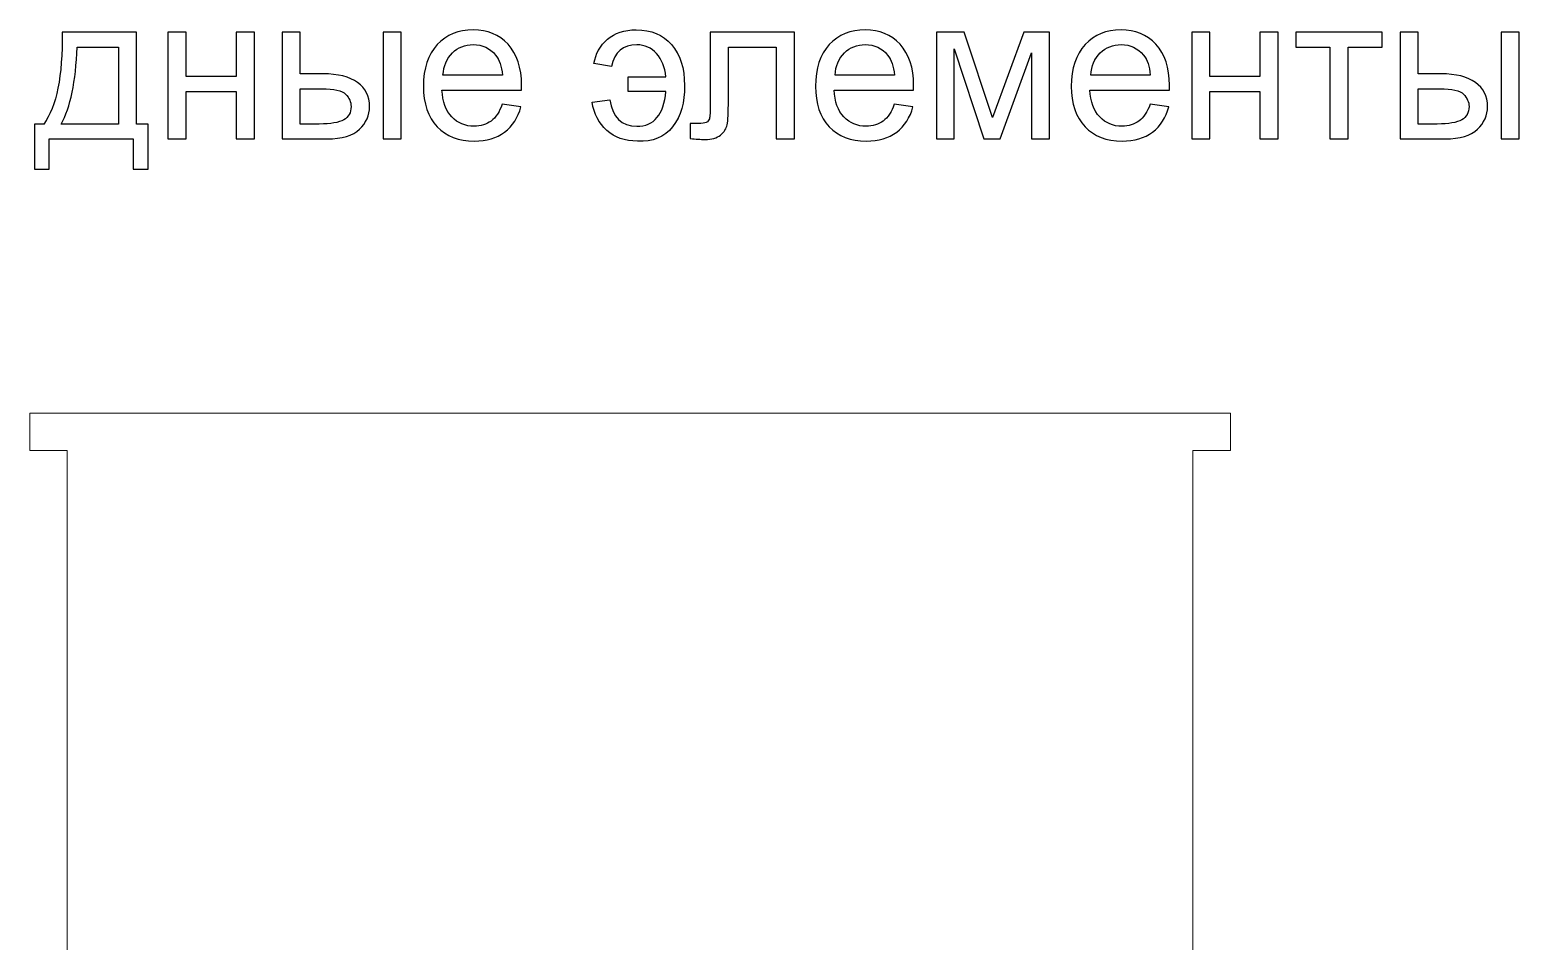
# Model space of a CAD drawing. Header units: millimetres. Extents: x -350 to 350, y -267 to 277.
# Drawn here: x 2.3 to 121.4, y 201.1 to 274 of the extents above; entities that cross this region are included whole.
import ezdxf

# ---------------------------------------------------------------- set-up
doc = ezdxf.new("R2010")
doc.units = ezdxf.units.MM
doc.header["$MEASUREMENT"] = 0
doc.layers.add('layer 1', color=7, linetype='Continuous')

msp = doc.modelspace()

# ---------------------------------------------------------------- linework, layer by layer
at = {"layer": 'layer 1', "color": 2}
for points, knots in [([(40.0659, 267.9969), (40.0659, 267.9969), (41.5626, 267.7995), (41.5626, 267.7995), (41.5626, 267.7995), (41.3296, 266.9306), (40.8937, 266.2535), (40.2578, 265.7738), (40.2578, 265.7738), (39.6218, 265.2941), (38.8105, 265.0529), (37.8209, 265.0529), (37.8209, 265.0529), (36.5764, 265.0529), (35.5896, 265.4366), (34.8605, 266.2042), (34.8605, 266.2042), (34.1313, 266.9689), (33.7667, 268.0462), (33.7667, 269.4305), (33.7667, 269.4305), (33.7667, 270.8614), (34.134, 271.9743), (34.8714, 272.7637), (34.8714, 272.7637), (35.6088, 273.5559), (36.5654, 273.9507), (37.7414, 273.9507), (37.7414, 273.9507), (38.879, 273.9507), (39.8082, 273.5642), (40.5292, 272.7884), (40.5292, 272.7884), (41.2501, 272.0127), (41.6119, 270.9217), (41.6119, 269.5155), (41.6119, 269.5155), (41.6119, 269.4305), (41.6092, 269.3017), (41.6037, 269.1317), (41.6037, 269.1317), (41.6037, 269.1317), (35.247, 269.1317), (35.247, 269.1317), (35.247, 269.1317), (35.3018, 268.197), (35.5649, 267.4788), (36.0419, 266.9827), (36.0419, 266.9827), (36.5161, 266.4865), (37.1109, 266.2371), (37.8209, 266.2371), (37.8209, 266.2371), (38.3499, 266.2371), (38.8022, 266.3769), (39.175, 266.6565), (39.175, 266.6565), (39.5506, 266.9361), (39.8466, 267.3829), (40.0659, 267.9969)], [0, 0, 0, 0, 0.0625, 0.0625, 0.0625, 0.0625, 0.125, 0.125, 0.125, 0.125, 0.1875, 0.1875, 0.1875, 0.1875, 0.25, 0.25, 0.25, 0.25, 0.3125, 0.3125, 0.3125, 0.3125, 0.375, 0.375, 0.375, 0.375, 0.4375, 0.4375, 0.4375, 0.4375, 0.5, 0.5, 0.5, 0.5, 0.5625, 0.5625, 0.5625, 0.5625, 0.625, 0.625, 0.625, 0.625, 0.6875, 0.6875, 0.6875, 0.6875, 0.75, 0.75, 0.75, 0.75, 0.8125, 0.8125, 0.8125, 0.8125, 0.875, 0.875, 0.875, 0.875, 1, 1, 1, 1]), ([(50.1478, 270.2008), (50.1478, 270.2008), (50.1478, 269.0166), (50.1478, 269.0166), (50.1478, 269.0166), (50.1478, 269.0166), (53.1576, 269.0166), (53.1576, 269.0166), (53.1576, 269.0166), (53.0672, 268.0901), (52.8287, 267.3966), (52.4394, 266.9333), (52.4394, 266.9333), (52.0529, 266.4701), (51.5129, 266.2371), (50.8249, 266.2371), (50.8249, 266.2371), (49.6051, 266.2371), (48.8869, 266.9443), (48.6676, 268.3587), (48.6676, 268.3587), (48.6676, 268.3587), (47.2532, 268.1613), (47.2532, 268.1613), (47.2532, 268.1613), (47.4039, 267.2294), (47.7932, 266.4783), (48.4209, 265.9081), (48.4209, 265.9081), (49.0486, 265.338), (49.871, 265.0529), (50.8852, 265.0529), (50.8852, 265.0529), (52.094, 264.9844), (53.0288, 265.3681), (53.6921, 266.2042), (53.6921, 266.2042), (54.3555, 267.0402), (54.6707, 268.1394), (54.6378, 269.5018), (54.6378, 269.5018), (54.6378, 270.8861), (54.2925, 271.9743), (53.6044, 272.7637), (53.6044, 272.7637), (52.9137, 273.5559), (51.9734, 273.9507), (50.7838, 273.9507), (50.7838, 273.9507), (49.8326, 273.9507), (49.0623, 273.6985), (48.4757, 273.1968), (48.4757, 273.1968), (47.8864, 272.6925), (47.53, 272.0456), (47.4012, 271.2534), (47.4012, 271.2534), (47.4012, 271.2534), (48.7992, 271.0231), (48.7992, 271.0231), (48.7992, 271.0231), (49.0349, 272.1744), (49.712, 272.75), (50.8304, 272.75), (50.8304, 272.75), (51.4718, 272.75), (51.9981, 272.5143), (52.4065, 272.0428), (52.4065, 272.0428), (52.8177, 271.5713), (53.0672, 270.9573), (53.1576, 270.2008), (53.1576, 270.2008), (53.1576, 270.2008), (50.1478, 270.2008), (50.1478, 270.2008)], [0, 0, 0, 0, 0.05, 0.05, 0.05, 0.05, 0.1, 0.1, 0.1, 0.1, 0.15, 0.15, 0.15, 0.15, 0.2, 0.2, 0.2, 0.2, 0.25, 0.25, 0.25, 0.25, 0.3, 0.3, 0.3, 0.3, 0.35, 0.35, 0.35, 0.35, 0.4, 0.4, 0.4, 0.4, 0.45, 0.45, 0.45, 0.45, 0.5, 0.5, 0.5, 0.5, 0.55, 0.55, 0.55, 0.55, 0.6, 0.6, 0.6, 0.6, 0.65, 0.65, 0.65, 0.65, 0.7, 0.7, 0.7, 0.7, 0.75, 0.75, 0.75, 0.75, 0.8, 0.8, 0.8, 0.8, 0.85, 0.85, 0.85, 0.85, 0.9, 0.9, 0.9, 0.9, 1, 1, 1, 1]), ([(71.411, 267.9969), (71.411, 267.9969), (72.9077, 267.7995), (72.9077, 267.7995), (72.9077, 267.7995), (72.6747, 266.9306), (72.2388, 266.2535), (71.6029, 265.7738), (71.6029, 265.7738), (70.9669, 265.2941), (70.1556, 265.0529), (69.166, 265.0529), (69.166, 265.0529), (67.9215, 265.0529), (66.9347, 265.4366), (66.2056, 266.2042), (66.2056, 266.2042), (65.4764, 266.9689), (65.1118, 268.0462), (65.1118, 269.4305), (65.1118, 269.4305), (65.1118, 270.8614), (65.4791, 271.9743), (66.2165, 272.7637), (66.2165, 272.7637), (66.9539, 273.5559), (67.9105, 273.9507), (69.0865, 273.9507), (69.0865, 273.9507), (70.2241, 273.9507), (71.1533, 273.5642), (71.8743, 272.7884), (71.8743, 272.7884), (72.5952, 272.0127), (72.957, 270.9217), (72.957, 269.5155), (72.957, 269.5155), (72.957, 269.4305), (72.9543, 269.3017), (72.9488, 269.1317), (72.9488, 269.1317), (72.9488, 269.1317), (66.5921, 269.1317), (66.5921, 269.1317), (66.5921, 269.1317), (66.6469, 268.197), (66.91, 267.4788), (67.387, 266.9827), (67.387, 266.9827), (67.8612, 266.4865), (68.456, 266.2371), (69.166, 266.2371), (69.166, 266.2371), (69.695, 266.2371), (70.1473, 266.3769), (70.5201, 266.6565), (70.5201, 266.6565), (70.8957, 266.9361), (71.1917, 267.3829), (71.411, 267.9969)], [0, 0, 0, 0, 0.0625, 0.0625, 0.0625, 0.0625, 0.125, 0.125, 0.125, 0.125, 0.1875, 0.1875, 0.1875, 0.1875, 0.25, 0.25, 0.25, 0.25, 0.3125, 0.3125, 0.3125, 0.3125, 0.375, 0.375, 0.375, 0.375, 0.4375, 0.4375, 0.4375, 0.4375, 0.5, 0.5, 0.5, 0.5, 0.5625, 0.5625, 0.5625, 0.5625, 0.625, 0.625, 0.625, 0.625, 0.6875, 0.6875, 0.6875, 0.6875, 0.75, 0.75, 0.75, 0.75, 0.8125, 0.8125, 0.8125, 0.8125, 0.875, 0.875, 0.875, 0.875, 1, 1, 1, 1]), ([(91.8654, 267.9969), (91.8654, 267.9969), (93.3621, 267.7995), (93.3621, 267.7995), (93.3621, 267.7995), (93.1291, 266.9306), (92.6932, 266.2535), (92.0573, 265.7738), (92.0573, 265.7738), (91.4213, 265.2941), (90.61, 265.0529), (89.6204, 265.0529), (89.6204, 265.0529), (88.3759, 265.0529), (87.3891, 265.4366), (86.66, 266.2042), (86.66, 266.2042), (85.9308, 266.9689), (85.5662, 268.0462), (85.5662, 269.4305), (85.5662, 269.4305), (85.5662, 270.8614), (85.9335, 271.9743), (86.6709, 272.7637), (86.6709, 272.7637), (87.4083, 273.5559), (88.3649, 273.9507), (89.5409, 273.9507), (89.5409, 273.9507), (90.6785, 273.9507), (91.6077, 273.5642), (92.3287, 272.7884), (92.3287, 272.7884), (93.0496, 272.0127), (93.4114, 270.9217), (93.4114, 269.5155), (93.4114, 269.5155), (93.4114, 269.4305), (93.4087, 269.3017), (93.4032, 269.1317), (93.4032, 269.1317), (93.4032, 269.1317), (87.0465, 269.1317), (87.0465, 269.1317), (87.0465, 269.1317), (87.1013, 268.197), (87.3644, 267.4788), (87.8414, 266.9827), (87.8414, 266.9827), (88.3156, 266.4865), (88.9104, 266.2371), (89.6204, 266.2371), (89.6204, 266.2371), (90.1494, 266.2371), (90.6017, 266.3769), (90.9745, 266.6565), (90.9745, 266.6565), (91.3501, 266.9361), (91.6461, 267.3829), (91.8654, 267.9969)], [0, 0, 0, 0, 0.0625, 0.0625, 0.0625, 0.0625, 0.125, 0.125, 0.125, 0.125, 0.1875, 0.1875, 0.1875, 0.1875, 0.25, 0.25, 0.25, 0.25, 0.3125, 0.3125, 0.3125, 0.3125, 0.375, 0.375, 0.375, 0.375, 0.4375, 0.4375, 0.4375, 0.4375, 0.5, 0.5, 0.5, 0.5, 0.5625, 0.5625, 0.5625, 0.5625, 0.625, 0.625, 0.625, 0.625, 0.6875, 0.6875, 0.6875, 0.6875, 0.75, 0.75, 0.75, 0.75, 0.8125, 0.8125, 0.8125, 0.8125, 0.875, 0.875, 0.875, 0.875, 1, 1, 1, 1]), ([(4.8777, 273.7697), (4.8777, 273.7697), (10.8315, 273.7697), (10.8315, 273.7697), (10.8315, 273.7697), (10.8315, 273.7697), (10.8315, 266.418), (10.8315, 266.418), (10.8315, 266.418), (10.8315, 266.418), (11.7525, 266.418), (11.7525, 266.418), (11.7525, 266.418), (11.7525, 266.418), (11.7525, 262.8161), (11.7525, 262.8161), (11.7525, 262.8161), (11.7525, 262.8161), (10.5684, 262.8161), (10.5684, 262.8161), (10.5684, 262.8161), (10.5684, 262.8161), (10.5684, 265.2338), (10.5684, 265.2338), (10.5684, 265.2338), (10.5684, 265.2338), (3.8416, 265.2338), (3.8416, 265.2338), (3.8416, 265.2338), (3.8416, 265.2338), (3.8416, 262.8161), (3.8416, 262.8161), (3.8416, 262.8161), (3.8416, 262.8161), (2.6574, 262.8161), (2.6574, 262.8161), (2.6574, 262.8161), (2.6574, 262.8161), (2.6574, 266.418), (2.6574, 266.418), (2.6574, 266.418), (2.6574, 266.418), (3.414, 266.418), (3.414, 266.418), (3.414, 266.418), (4.4337, 267.8023), (4.9216, 270.2528), (4.8777, 273.7697)], [0, 0, 0, 0, 0.07692308, 0.07692308, 0.07692308, 0.07692308, 0.15384615, 0.15384615, 0.15384615, 0.15384615, 0.23076923, 0.23076923, 0.23076923, 0.23076923, 0.30769231, 0.30769231, 0.30769231, 0.30769231, 0.38461538, 0.38461538, 0.38461538, 0.38461538, 0.46153846, 0.46153846, 0.46153846, 0.46153846, 0.53846154, 0.53846154, 0.53846154, 0.53846154, 0.61538462, 0.61538462, 0.61538462, 0.61538462, 0.69230769, 0.69230769, 0.69230769, 0.69230769, 0.76923077, 0.76923077, 0.76923077, 0.76923077, 0.84615385, 0.84615385, 0.84615385, 0.84615385, 1, 1, 1, 1]), ([(13.3397, 273.7697), (13.3397, 273.7697), (14.787, 273.7697), (14.787, 273.7697), (14.787, 273.7697), (14.787, 273.7697), (14.787, 270.2172), (14.787, 270.2172), (14.787, 270.2172), (14.787, 270.2172), (18.8001, 270.2172), (18.8001, 270.2172), (18.8001, 270.2172), (18.8001, 270.2172), (18.8001, 273.7697), (18.8001, 273.7697), (18.8001, 273.7697), (18.8001, 273.7697), (20.2474, 273.7697), (20.2474, 273.7697), (20.2474, 273.7697), (20.2474, 273.7697), (20.2474, 265.2338), (20.2474, 265.2338), (20.2474, 265.2338), (20.2474, 265.2338), (18.8001, 265.2338), (18.8001, 265.2338), (18.8001, 265.2338), (18.8001, 265.2338), (18.8001, 269.0166), (18.8001, 269.0166), (18.8001, 269.0166), (18.8001, 269.0166), (14.787, 269.0166), (14.787, 269.0166), (14.787, 269.0166), (14.787, 269.0166), (14.787, 265.2338), (14.787, 265.2338), (14.787, 265.2338), (14.787, 265.2338), (13.3397, 265.2338), (13.3397, 265.2338), (13.3397, 265.2338), (13.3397, 265.2338), (13.3397, 273.7697), (13.3397, 273.7697)], [0, 0, 0, 0, 0.07692308, 0.07692308, 0.07692308, 0.07692308, 0.15384615, 0.15384615, 0.15384615, 0.15384615, 0.23076923, 0.23076923, 0.23076923, 0.23076923, 0.30769231, 0.30769231, 0.30769231, 0.30769231, 0.38461538, 0.38461538, 0.38461538, 0.38461538, 0.46153846, 0.46153846, 0.46153846, 0.46153846, 0.53846154, 0.53846154, 0.53846154, 0.53846154, 0.61538462, 0.61538462, 0.61538462, 0.61538462, 0.69230769, 0.69230769, 0.69230769, 0.69230769, 0.76923077, 0.76923077, 0.76923077, 0.76923077, 0.84615385, 0.84615385, 0.84615385, 0.84615385, 1, 1, 1, 1]), ([(22.4704, 273.7697), (22.4704, 273.7697), (23.9178, 273.7697), (23.9178, 273.7697), (23.9178, 273.7697), (23.9178, 273.7697), (23.9178, 270.431), (23.9178, 270.431), (23.9178, 270.431), (23.9178, 270.431), (25.7434, 270.431), (25.7434, 270.431), (25.7434, 270.431), (26.9358, 270.431), (27.8513, 270.2008), (28.4955, 269.7375), (28.4955, 269.7375), (29.1397, 269.2743), (29.4604, 268.6356), (29.4604, 267.8214), (29.4604, 267.8214), (29.4604, 267.1087), (29.1917, 266.5002), (28.6545, 265.9931), (28.6545, 265.9931), (28.1172, 265.486), (27.2592, 265.2338), (26.0778, 265.2338), (26.0778, 265.2338), (26.0778, 265.2338), (22.4704, 265.2338), (22.4704, 265.2338), (22.4704, 265.2338), (22.4704, 265.2338), (22.4704, 273.7697), (22.4704, 273.7697)], [0, 0, 0, 0, 0.1, 0.1, 0.1, 0.1, 0.2, 0.2, 0.2, 0.2, 0.3, 0.3, 0.3, 0.3, 0.4, 0.4, 0.4, 0.4, 0.5, 0.5, 0.5, 0.5, 0.6, 0.6, 0.6, 0.6, 0.7, 0.7, 0.7, 0.7, 0.8, 0.8, 0.8, 0.8, 1, 1, 1, 1]), ([(30.5459, 273.7697), (30.5459, 273.7697), (31.9932, 273.7697), (31.9932, 273.7697), (31.9932, 273.7697), (31.9932, 273.7697), (31.9932, 265.2338), (31.9932, 265.2338), (31.9932, 265.2338), (31.9932, 265.2338), (30.5459, 265.2338), (30.5459, 265.2338), (30.5459, 265.2338), (30.5459, 265.2338), (30.5459, 273.7697), (30.5459, 273.7697)], [0, 0, 0, 0, 0.2, 0.2, 0.2, 0.2, 0.4, 0.4, 0.4, 0.4, 0.6, 0.6, 0.6, 0.6, 1, 1, 1, 1]), ([(35.3292, 270.3159), (35.3292, 270.3159), (40.0823, 270.3159), (40.0823, 270.3159), (40.0823, 270.3159), (40.0193, 271.0341), (39.8356, 271.5713), (39.5369, 271.9304), (39.5369, 271.9304), (39.0791, 272.4869), (38.4815, 272.7665), (37.7496, 272.7665), (37.7496, 272.7665), (37.0863, 272.7665), (36.5298, 272.5444), (36.0775, 272.1004), (36.0775, 272.1004), (35.628, 271.6563), (35.3785, 271.0615), (35.3292, 270.3159)], [0, 0, 0, 0, 0.16666667, 0.16666667, 0.16666667, 0.16666667, 0.33333333, 0.33333333, 0.33333333, 0.33333333, 0.5, 0.5, 0.5, 0.5, 0.66666667, 0.66666667, 0.66666667, 0.66666667, 1, 1, 1, 1]), ([(56.6992, 273.7697), (56.6992, 273.7697), (63.426, 273.7697), (63.426, 273.7697), (63.426, 273.7697), (63.426, 273.7697), (63.426, 265.242), (63.426, 265.242), (63.426, 265.242), (63.426, 265.242), (61.9787, 265.242), (61.9787, 265.242), (61.9787, 265.242), (61.9787, 265.242), (61.9787, 272.5691), (61.9787, 272.5691), (61.9787, 272.5691), (61.9787, 272.5691), (58.1465, 272.5691), (58.1465, 272.5691), (58.1465, 272.5691), (58.1465, 272.5691), (58.1465, 268.3231), (58.1465, 268.3231), (58.1465, 268.3231), (58.1465, 267.3335), (58.1136, 266.6811), (58.0506, 266.3632), (58.0506, 266.3632), (57.9848, 266.0479), (57.8094, 265.7738), (57.5216, 265.5381), (57.5216, 265.5381), (57.231, 265.3023), (56.8143, 265.1845), (56.2689, 265.1845), (56.2689, 265.1845), (55.9317, 265.1845), (55.5424, 265.2064), (55.1039, 265.2475), (55.1039, 265.2475), (55.1039, 265.2475), (55.1039, 266.4509), (55.1039, 266.4509), (55.1039, 266.4509), (55.1039, 266.4509), (55.7371, 266.4509), (55.7371, 266.4509), (55.7371, 266.4509), (56.0359, 266.4509), (56.2497, 266.481), (56.3785, 266.5441), (56.3785, 266.5441), (56.5073, 266.6044), (56.5923, 266.7031), (56.6362, 266.8374), (56.6362, 266.8374), (56.6773, 266.9717), (56.6992, 267.4075), (56.6992, 268.1449), (56.6992, 268.1449), (56.6992, 268.1449), (56.6992, 273.7697), (56.6992, 273.7697)], [0, 0, 0, 0, 0.05882353, 0.05882353, 0.05882353, 0.05882353, 0.11764706, 0.11764706, 0.11764706, 0.11764706, 0.17647059, 0.17647059, 0.17647059, 0.17647059, 0.23529412, 0.23529412, 0.23529412, 0.23529412, 0.29411765, 0.29411765, 0.29411765, 0.29411765, 0.35294118, 0.35294118, 0.35294118, 0.35294118, 0.41176471, 0.41176471, 0.41176471, 0.41176471, 0.47058824, 0.47058824, 0.47058824, 0.47058824, 0.52941176, 0.52941176, 0.52941176, 0.52941176, 0.58823529, 0.58823529, 0.58823529, 0.58823529, 0.64705882, 0.64705882, 0.64705882, 0.64705882, 0.70588235, 0.70588235, 0.70588235, 0.70588235, 0.76470588, 0.76470588, 0.76470588, 0.76470588, 0.82352941, 0.82352941, 0.82352941, 0.82352941, 0.88235294, 0.88235294, 0.88235294, 0.88235294, 1, 1, 1, 1]), ([(66.6743, 270.3159), (66.6743, 270.3159), (71.4274, 270.3159), (71.4274, 270.3159), (71.4274, 270.3159), (71.3644, 271.0341), (71.1807, 271.5713), (70.882, 271.9304), (70.882, 271.9304), (70.4242, 272.4869), (69.8266, 272.7665), (69.0947, 272.7665), (69.0947, 272.7665), (68.4314, 272.7665), (67.8749, 272.5444), (67.4226, 272.1004), (67.4226, 272.1004), (66.9731, 271.6563), (66.7236, 271.0615), (66.6743, 270.3159)], [0, 0, 0, 0, 0.16666667, 0.16666667, 0.16666667, 0.16666667, 0.33333333, 0.33333333, 0.33333333, 0.33333333, 0.5, 0.5, 0.5, 0.5, 0.66666667, 0.66666667, 0.66666667, 0.66666667, 1, 1, 1, 1]), ([(74.7853, 273.7697), (74.7853, 273.7697), (77.0112, 273.7697), (77.0112, 273.7697), (77.0112, 273.7697), (77.0112, 273.7697), (79.2671, 266.9388), (79.2671, 266.9388), (79.2671, 266.9388), (79.2671, 266.9388), (81.7643, 273.7697), (81.7643, 273.7697), (81.7643, 273.7697), (81.7643, 273.7697), (83.8311, 273.7697), (83.8311, 273.7697), (83.8311, 273.7697), (83.8311, 273.7697), (83.8311, 265.2338), (83.8311, 265.2338), (83.8311, 265.2338), (83.8311, 265.2338), (82.3838, 265.2338), (82.3838, 265.2338), (82.3838, 265.2338), (82.3838, 265.2338), (82.3838, 272.1059), (82.3838, 272.1059), (82.3838, 272.1059), (82.3838, 272.1059), (79.8702, 265.2338), (79.8702, 265.2338), (79.8702, 265.2338), (79.8702, 265.2338), (78.5763, 265.2338), (78.5763, 265.2338), (78.5763, 265.2338), (78.5763, 265.2338), (76.1998, 272.4348), (76.1998, 272.4348), (76.1998, 272.4348), (76.1998, 272.4348), (76.1998, 265.2338), (76.1998, 265.2338), (76.1998, 265.2338), (76.1998, 265.2338), (74.7853, 265.2338), (74.7853, 265.2338), (74.7853, 265.2338), (74.7853, 265.2338), (74.7853, 273.7697), (74.7853, 273.7697)], [0, 0, 0, 0, 0.07142857, 0.07142857, 0.07142857, 0.07142857, 0.14285714, 0.14285714, 0.14285714, 0.14285714, 0.21428571, 0.21428571, 0.21428571, 0.21428571, 0.28571429, 0.28571429, 0.28571429, 0.28571429, 0.35714286, 0.35714286, 0.35714286, 0.35714286, 0.42857143, 0.42857143, 0.42857143, 0.42857143, 0.5, 0.5, 0.5, 0.5, 0.57142857, 0.57142857, 0.57142857, 0.57142857, 0.64285714, 0.64285714, 0.64285714, 0.64285714, 0.71428571, 0.71428571, 0.71428571, 0.71428571, 0.78571429, 0.78571429, 0.78571429, 0.78571429, 0.85714286, 0.85714286, 0.85714286, 0.85714286, 1, 1, 1, 1]), ([(87.1287, 270.3159), (87.1287, 270.3159), (91.8818, 270.3159), (91.8818, 270.3159), (91.8818, 270.3159), (91.8188, 271.0341), (91.6351, 271.5713), (91.3364, 271.9304), (91.3364, 271.9304), (90.8786, 272.4869), (90.281, 272.7665), (89.5491, 272.7665), (89.5491, 272.7665), (88.8858, 272.7665), (88.3293, 272.5444), (87.877, 272.1004), (87.877, 272.1004), (87.4275, 271.6563), (87.178, 271.0615), (87.1287, 270.3159)], [0, 0, 0, 0, 0.16666667, 0.16666667, 0.16666667, 0.16666667, 0.33333333, 0.33333333, 0.33333333, 0.33333333, 0.5, 0.5, 0.5, 0.5, 0.66666667, 0.66666667, 0.66666667, 0.66666667, 1, 1, 1, 1]), ([(95.1904, 273.7697), (95.1904, 273.7697), (96.6377, 273.7697), (96.6377, 273.7697), (96.6377, 273.7697), (96.6377, 273.7697), (96.6377, 270.2172), (96.6377, 270.2172), (96.6377, 270.2172), (96.6377, 270.2172), (100.6508, 270.2172), (100.6508, 270.2172), (100.6508, 270.2172), (100.6508, 270.2172), (100.6508, 273.7697), (100.6508, 273.7697), (100.6508, 273.7697), (100.6508, 273.7697), (102.0981, 273.7697), (102.0981, 273.7697), (102.0981, 273.7697), (102.0981, 273.7697), (102.0981, 265.2338), (102.0981, 265.2338), (102.0981, 265.2338), (102.0981, 265.2338), (100.6508, 265.2338), (100.6508, 265.2338), (100.6508, 265.2338), (100.6508, 265.2338), (100.6508, 269.0166), (100.6508, 269.0166), (100.6508, 269.0166), (100.6508, 269.0166), (96.6377, 269.0166), (96.6377, 269.0166), (96.6377, 269.0166), (96.6377, 269.0166), (96.6377, 265.2338), (96.6377, 265.2338), (96.6377, 265.2338), (96.6377, 265.2338), (95.1904, 265.2338), (95.1904, 265.2338), (95.1904, 265.2338), (95.1904, 265.2338), (95.1904, 273.7697), (95.1904, 273.7697)], [0, 0, 0, 0, 0.07692308, 0.07692308, 0.07692308, 0.07692308, 0.15384615, 0.15384615, 0.15384615, 0.15384615, 0.23076923, 0.23076923, 0.23076923, 0.23076923, 0.30769231, 0.30769231, 0.30769231, 0.30769231, 0.38461538, 0.38461538, 0.38461538, 0.38461538, 0.46153846, 0.46153846, 0.46153846, 0.46153846, 0.53846154, 0.53846154, 0.53846154, 0.53846154, 0.61538462, 0.61538462, 0.61538462, 0.61538462, 0.69230769, 0.69230769, 0.69230769, 0.69230769, 0.76923077, 0.76923077, 0.76923077, 0.76923077, 0.84615385, 0.84615385, 0.84615385, 0.84615385, 1, 1, 1, 1]), ([(103.5152, 273.7697), (103.5152, 273.7697), (110.4229, 273.7697), (110.4229, 273.7697), (110.4229, 273.7697), (110.4229, 273.7697), (110.4229, 272.5691), (110.4229, 272.5691), (110.4229, 272.5691), (110.4229, 272.5691), (107.6928, 272.5691), (107.6928, 272.5691), (107.6928, 272.5691), (107.6928, 272.5691), (107.6928, 265.2338), (107.6928, 265.2338), (107.6928, 265.2338), (107.6928, 265.2338), (106.2454, 265.2338), (106.2454, 265.2338), (106.2454, 265.2338), (106.2454, 265.2338), (106.2454, 272.5691), (106.2454, 272.5691), (106.2454, 272.5691), (106.2454, 272.5691), (103.5152, 272.5691), (103.5152, 272.5691), (103.5152, 272.5691), (103.5152, 272.5691), (103.5152, 273.7697), (103.5152, 273.7697)], [0, 0, 0, 0, 0.11111111, 0.11111111, 0.11111111, 0.11111111, 0.22222222, 0.22222222, 0.22222222, 0.22222222, 0.33333333, 0.33333333, 0.33333333, 0.33333333, 0.44444444, 0.44444444, 0.44444444, 0.44444444, 0.55555556, 0.55555556, 0.55555556, 0.55555556, 0.66666667, 0.66666667, 0.66666667, 0.66666667, 0.77777778, 0.77777778, 0.77777778, 0.77777778, 1, 1, 1, 1]), ([(111.8538, 273.7697), (111.8538, 273.7697), (113.3012, 273.7697), (113.3012, 273.7697), (113.3012, 273.7697), (113.3012, 273.7697), (113.3012, 270.431), (113.3012, 270.431), (113.3012, 270.431), (113.3012, 270.431), (115.1268, 270.431), (115.1268, 270.431), (115.1268, 270.431), (116.3192, 270.431), (117.2347, 270.2008), (117.8789, 269.7375), (117.8789, 269.7375), (118.5231, 269.2743), (118.8438, 268.6356), (118.8438, 267.8214), (118.8438, 267.8214), (118.8438, 267.1087), (118.5751, 266.5002), (118.0379, 265.9931), (118.0379, 265.9931), (117.5006, 265.486), (116.6426, 265.2338), (115.4612, 265.2338), (115.4612, 265.2338), (115.4612, 265.2338), (111.8538, 265.2338), (111.8538, 265.2338), (111.8538, 265.2338), (111.8538, 265.2338), (111.8538, 273.7697), (111.8538, 273.7697)], [0, 0, 0, 0, 0.1, 0.1, 0.1, 0.1, 0.2, 0.2, 0.2, 0.2, 0.3, 0.3, 0.3, 0.3, 0.4, 0.4, 0.4, 0.4, 0.5, 0.5, 0.5, 0.5, 0.6, 0.6, 0.6, 0.6, 0.7, 0.7, 0.7, 0.7, 0.8, 0.8, 0.8, 0.8, 1, 1, 1, 1]), ([(119.9293, 273.7697), (119.9293, 273.7697), (121.3766, 273.7697), (121.3766, 273.7697), (121.3766, 273.7697), (121.3766, 273.7697), (121.3766, 265.2338), (121.3766, 265.2338), (121.3766, 265.2338), (121.3766, 265.2338), (119.9293, 265.2338), (119.9293, 265.2338), (119.9293, 265.2338), (119.9293, 265.2338), (119.9293, 273.7697), (119.9293, 273.7697)], [0, 0, 0, 0, 0.2, 0.2, 0.2, 0.2, 0.4, 0.4, 0.4, 0.4, 0.6, 0.6, 0.6, 0.6, 1, 1, 1, 1]), ([(6.0784, 272.5691), (5.9715, 269.7978), (5.5438, 267.7474), (4.7955, 266.418), (4.7955, 266.418), (4.7955, 266.418), (9.3842, 266.418), (9.3842, 266.418), (9.3842, 266.418), (9.3842, 266.418), (9.3842, 272.5691), (9.3842, 272.5691), (9.3842, 272.5691), (9.3842, 272.5691), (6.0784, 272.5691), (6.0784, 272.5691)], [0, 0, 0, 0, 0.2, 0.2, 0.2, 0.2, 0.4, 0.4, 0.4, 0.4, 0.6, 0.6, 0.6, 0.6, 1, 1, 1, 1]), ([(23.9178, 266.418), (23.9178, 266.418), (25.4364, 266.418), (25.4364, 266.418), (25.4364, 266.418), (26.3492, 266.418), (27.0043, 266.5304), (27.3935, 266.7551), (27.3935, 266.7551), (27.7855, 266.9799), (27.9801, 267.3308), (27.9801, 267.8077), (27.9801, 267.8077), (27.9801, 268.1778), (27.8349, 268.5067), (27.547, 268.7973), (27.547, 268.7973), (27.2565, 269.0851), (26.6178, 269.2304), (25.6282, 269.2304), (25.6282, 269.2304), (25.6282, 269.2304), (23.9178, 269.2304), (23.9178, 269.2304), (23.9178, 269.2304), (23.9178, 269.2304), (23.9178, 266.418), (23.9178, 266.418)], [0, 0, 0, 0, 0.125, 0.125, 0.125, 0.125, 0.25, 0.25, 0.25, 0.25, 0.375, 0.375, 0.375, 0.375, 0.5, 0.5, 0.5, 0.5, 0.625, 0.625, 0.625, 0.625, 0.75, 0.75, 0.75, 0.75, 1, 1, 1, 1]), ([(113.3012, 266.418), (113.3012, 266.418), (114.8198, 266.418), (114.8198, 266.418), (114.8198, 266.418), (115.7326, 266.418), (116.3877, 266.5304), (116.7769, 266.7551), (116.7769, 266.7551), (117.1689, 266.9799), (117.3635, 267.3308), (117.3635, 267.8077), (117.3635, 267.8077), (117.3635, 268.1778), (117.2183, 268.5067), (116.9304, 268.7973), (116.9304, 268.7973), (116.6399, 269.0851), (116.0012, 269.2304), (115.0116, 269.2304), (115.0116, 269.2304), (115.0116, 269.2304), (113.3012, 269.2304), (113.3012, 269.2304), (113.3012, 269.2304), (113.3012, 269.2304), (113.3012, 266.418), (113.3012, 266.418)], [0, 0, 0, 0, 0.125, 0.125, 0.125, 0.125, 0.25, 0.25, 0.25, 0.25, 0.375, 0.375, 0.375, 0.375, 0.5, 0.5, 0.5, 0.5, 0.625, 0.625, 0.625, 0.625, 0.75, 0.75, 0.75, 0.75, 1, 1, 1, 1])]:
    msp.add_open_spline(points, degree=3, knots=knots, dxfattribs=at)
at = {"layer": 'layer 1', "color": 250, "lineweight": 9}
for points, knots in [([(40.0659, 267.9969), (40.0659, 267.9969), (41.5626, 267.7995), (41.5626, 267.7995), (41.5626, 267.7995), (41.3296, 266.9306), (40.8937, 266.2535), (40.2578, 265.7738), (40.2578, 265.7738), (39.6218, 265.2941), (38.8105, 265.0529), (37.8209, 265.0529), (37.8209, 265.0529), (36.5764, 265.0529), (35.5896, 265.4366), (34.8605, 266.2042), (34.8605, 266.2042), (34.1313, 266.9689), (33.7667, 268.0462), (33.7667, 269.4305), (33.7667, 269.4305), (33.7667, 270.8614), (34.134, 271.9743), (34.8714, 272.7637), (34.8714, 272.7637), (35.6088, 273.5559), (36.5654, 273.9507), (37.7414, 273.9507), (37.7414, 273.9507), (38.879, 273.9507), (39.8082, 273.5642), (40.5292, 272.7884), (40.5292, 272.7884), (41.2501, 272.0127), (41.6119, 270.9217), (41.6119, 269.5155), (41.6119, 269.5155), (41.6119, 269.4305), (41.6092, 269.3017), (41.6037, 269.1317), (41.6037, 269.1317), (41.6037, 269.1317), (35.247, 269.1317), (35.247, 269.1317), (35.247, 269.1317), (35.3018, 268.197), (35.5649, 267.4788), (36.0419, 266.9827), (36.0419, 266.9827), (36.5161, 266.4865), (37.1109, 266.2371), (37.8209, 266.2371), (37.8209, 266.2371), (38.3499, 266.2371), (38.8022, 266.3769), (39.175, 266.6565), (39.175, 266.6565), (39.5506, 266.9361), (39.8466, 267.3829), (40.0659, 267.9969)], [0, 0, 0, 0, 0.0625, 0.0625, 0.0625, 0.0625, 0.125, 0.125, 0.125, 0.125, 0.1875, 0.1875, 0.1875, 0.1875, 0.25, 0.25, 0.25, 0.25, 0.3125, 0.3125, 0.3125, 0.3125, 0.375, 0.375, 0.375, 0.375, 0.4375, 0.4375, 0.4375, 0.4375, 0.5, 0.5, 0.5, 0.5, 0.5625, 0.5625, 0.5625, 0.5625, 0.625, 0.625, 0.625, 0.625, 0.6875, 0.6875, 0.6875, 0.6875, 0.75, 0.75, 0.75, 0.75, 0.8125, 0.8125, 0.8125, 0.8125, 0.875, 0.875, 0.875, 0.875, 1, 1, 1, 1]), ([(50.1478, 270.2008), (50.1478, 270.2008), (50.1478, 269.0166), (50.1478, 269.0166), (50.1478, 269.0166), (50.1478, 269.0166), (53.1576, 269.0166), (53.1576, 269.0166), (53.1576, 269.0166), (53.0672, 268.0901), (52.8287, 267.3966), (52.4394, 266.9333), (52.4394, 266.9333), (52.0529, 266.4701), (51.5129, 266.2371), (50.8249, 266.2371), (50.8249, 266.2371), (49.6051, 266.2371), (48.8869, 266.9443), (48.6676, 268.3587), (48.6676, 268.3587), (48.6676, 268.3587), (47.2532, 268.1613), (47.2532, 268.1613), (47.2532, 268.1613), (47.4039, 267.2294), (47.7932, 266.4783), (48.4209, 265.9081), (48.4209, 265.9081), (49.0486, 265.338), (49.871, 265.0529), (50.8852, 265.0529), (50.8852, 265.0529), (52.094, 264.9844), (53.0288, 265.3681), (53.6921, 266.2042), (53.6921, 266.2042), (54.3555, 267.0402), (54.6707, 268.1394), (54.6378, 269.5018), (54.6378, 269.5018), (54.6378, 270.8861), (54.2925, 271.9743), (53.6044, 272.7637), (53.6044, 272.7637), (52.9137, 273.5559), (51.9734, 273.9507), (50.7838, 273.9507), (50.7838, 273.9507), (49.8326, 273.9507), (49.0623, 273.6985), (48.4757, 273.1968), (48.4757, 273.1968), (47.8864, 272.6925), (47.53, 272.0456), (47.4012, 271.2534), (47.4012, 271.2534), (47.4012, 271.2534), (48.7992, 271.0231), (48.7992, 271.0231), (48.7992, 271.0231), (49.0349, 272.1744), (49.712, 272.75), (50.8304, 272.75), (50.8304, 272.75), (51.4718, 272.75), (51.9981, 272.5143), (52.4065, 272.0428), (52.4065, 272.0428), (52.8177, 271.5713), (53.0672, 270.9573), (53.1576, 270.2008), (53.1576, 270.2008), (53.1576, 270.2008), (50.1478, 270.2008), (50.1478, 270.2008)], [0, 0, 0, 0, 0.05, 0.05, 0.05, 0.05, 0.1, 0.1, 0.1, 0.1, 0.15, 0.15, 0.15, 0.15, 0.2, 0.2, 0.2, 0.2, 0.25, 0.25, 0.25, 0.25, 0.3, 0.3, 0.3, 0.3, 0.35, 0.35, 0.35, 0.35, 0.4, 0.4, 0.4, 0.4, 0.45, 0.45, 0.45, 0.45, 0.5, 0.5, 0.5, 0.5, 0.55, 0.55, 0.55, 0.55, 0.6, 0.6, 0.6, 0.6, 0.65, 0.65, 0.65, 0.65, 0.7, 0.7, 0.7, 0.7, 0.75, 0.75, 0.75, 0.75, 0.8, 0.8, 0.8, 0.8, 0.85, 0.85, 0.85, 0.85, 0.9, 0.9, 0.9, 0.9, 1, 1, 1, 1]), ([(71.411, 267.9969), (71.411, 267.9969), (72.9077, 267.7995), (72.9077, 267.7995), (72.9077, 267.7995), (72.6747, 266.9306), (72.2388, 266.2535), (71.6029, 265.7738), (71.6029, 265.7738), (70.9669, 265.2941), (70.1556, 265.0529), (69.166, 265.0529), (69.166, 265.0529), (67.9215, 265.0529), (66.9347, 265.4366), (66.2056, 266.2042), (66.2056, 266.2042), (65.4764, 266.9689), (65.1118, 268.0462), (65.1118, 269.4305), (65.1118, 269.4305), (65.1118, 270.8614), (65.4791, 271.9743), (66.2165, 272.7637), (66.2165, 272.7637), (66.9539, 273.5559), (67.9105, 273.9507), (69.0865, 273.9507), (69.0865, 273.9507), (70.2241, 273.9507), (71.1533, 273.5642), (71.8743, 272.7884), (71.8743, 272.7884), (72.5952, 272.0127), (72.957, 270.9217), (72.957, 269.5155), (72.957, 269.5155), (72.957, 269.4305), (72.9543, 269.3017), (72.9488, 269.1317), (72.9488, 269.1317), (72.9488, 269.1317), (66.5921, 269.1317), (66.5921, 269.1317), (66.5921, 269.1317), (66.6469, 268.197), (66.91, 267.4788), (67.387, 266.9827), (67.387, 266.9827), (67.8612, 266.4865), (68.456, 266.2371), (69.166, 266.2371), (69.166, 266.2371), (69.695, 266.2371), (70.1473, 266.3769), (70.5201, 266.6565), (70.5201, 266.6565), (70.8957, 266.9361), (71.1917, 267.3829), (71.411, 267.9969)], [0, 0, 0, 0, 0.0625, 0.0625, 0.0625, 0.0625, 0.125, 0.125, 0.125, 0.125, 0.1875, 0.1875, 0.1875, 0.1875, 0.25, 0.25, 0.25, 0.25, 0.3125, 0.3125, 0.3125, 0.3125, 0.375, 0.375, 0.375, 0.375, 0.4375, 0.4375, 0.4375, 0.4375, 0.5, 0.5, 0.5, 0.5, 0.5625, 0.5625, 0.5625, 0.5625, 0.625, 0.625, 0.625, 0.625, 0.6875, 0.6875, 0.6875, 0.6875, 0.75, 0.75, 0.75, 0.75, 0.8125, 0.8125, 0.8125, 0.8125, 0.875, 0.875, 0.875, 0.875, 1, 1, 1, 1]), ([(91.8654, 267.9969), (91.8654, 267.9969), (93.3621, 267.7995), (93.3621, 267.7995), (93.3621, 267.7995), (93.1291, 266.9306), (92.6932, 266.2535), (92.0573, 265.7738), (92.0573, 265.7738), (91.4213, 265.2941), (90.61, 265.0529), (89.6204, 265.0529), (89.6204, 265.0529), (88.3759, 265.0529), (87.3891, 265.4366), (86.66, 266.2042), (86.66, 266.2042), (85.9308, 266.9689), (85.5662, 268.0462), (85.5662, 269.4305), (85.5662, 269.4305), (85.5662, 270.8614), (85.9335, 271.9743), (86.6709, 272.7637), (86.6709, 272.7637), (87.4083, 273.5559), (88.3649, 273.9507), (89.5409, 273.9507), (89.5409, 273.9507), (90.6785, 273.9507), (91.6077, 273.5642), (92.3287, 272.7884), (92.3287, 272.7884), (93.0496, 272.0127), (93.4114, 270.9217), (93.4114, 269.5155), (93.4114, 269.5155), (93.4114, 269.4305), (93.4087, 269.3017), (93.4032, 269.1317), (93.4032, 269.1317), (93.4032, 269.1317), (87.0465, 269.1317), (87.0465, 269.1317), (87.0465, 269.1317), (87.1013, 268.197), (87.3644, 267.4788), (87.8414, 266.9827), (87.8414, 266.9827), (88.3156, 266.4865), (88.9104, 266.2371), (89.6204, 266.2371), (89.6204, 266.2371), (90.1494, 266.2371), (90.6017, 266.3769), (90.9745, 266.6565), (90.9745, 266.6565), (91.3501, 266.9361), (91.6461, 267.3829), (91.8654, 267.9969)], [0, 0, 0, 0, 0.0625, 0.0625, 0.0625, 0.0625, 0.125, 0.125, 0.125, 0.125, 0.1875, 0.1875, 0.1875, 0.1875, 0.25, 0.25, 0.25, 0.25, 0.3125, 0.3125, 0.3125, 0.3125, 0.375, 0.375, 0.375, 0.375, 0.4375, 0.4375, 0.4375, 0.4375, 0.5, 0.5, 0.5, 0.5, 0.5625, 0.5625, 0.5625, 0.5625, 0.625, 0.625, 0.625, 0.625, 0.6875, 0.6875, 0.6875, 0.6875, 0.75, 0.75, 0.75, 0.75, 0.8125, 0.8125, 0.8125, 0.8125, 0.875, 0.875, 0.875, 0.875, 1, 1, 1, 1]), ([(4.8777, 273.7697), (4.8777, 273.7697), (10.8315, 273.7697), (10.8315, 273.7697), (10.8315, 273.7697), (10.8315, 273.7697), (10.8315, 266.418), (10.8315, 266.418), (10.8315, 266.418), (10.8315, 266.418), (11.7525, 266.418), (11.7525, 266.418), (11.7525, 266.418), (11.7525, 266.418), (11.7525, 262.8161), (11.7525, 262.8161), (11.7525, 262.8161), (11.7525, 262.8161), (10.5684, 262.8161), (10.5684, 262.8161), (10.5684, 262.8161), (10.5684, 262.8161), (10.5684, 265.2338), (10.5684, 265.2338), (10.5684, 265.2338), (10.5684, 265.2338), (3.8416, 265.2338), (3.8416, 265.2338), (3.8416, 265.2338), (3.8416, 265.2338), (3.8416, 262.8161), (3.8416, 262.8161), (3.8416, 262.8161), (3.8416, 262.8161), (2.6574, 262.8161), (2.6574, 262.8161), (2.6574, 262.8161), (2.6574, 262.8161), (2.6574, 266.418), (2.6574, 266.418), (2.6574, 266.418), (2.6574, 266.418), (3.414, 266.418), (3.414, 266.418), (3.414, 266.418), (4.4337, 267.8023), (4.9216, 270.2528), (4.8777, 273.7697)], [0, 0, 0, 0, 0.07692308, 0.07692308, 0.07692308, 0.07692308, 0.15384615, 0.15384615, 0.15384615, 0.15384615, 0.23076923, 0.23076923, 0.23076923, 0.23076923, 0.30769231, 0.30769231, 0.30769231, 0.30769231, 0.38461538, 0.38461538, 0.38461538, 0.38461538, 0.46153846, 0.46153846, 0.46153846, 0.46153846, 0.53846154, 0.53846154, 0.53846154, 0.53846154, 0.61538462, 0.61538462, 0.61538462, 0.61538462, 0.69230769, 0.69230769, 0.69230769, 0.69230769, 0.76923077, 0.76923077, 0.76923077, 0.76923077, 0.84615385, 0.84615385, 0.84615385, 0.84615385, 1, 1, 1, 1]), ([(13.3397, 273.7697), (13.3397, 273.7697), (14.787, 273.7697), (14.787, 273.7697), (14.787, 273.7697), (14.787, 273.7697), (14.787, 270.2172), (14.787, 270.2172), (14.787, 270.2172), (14.787, 270.2172), (18.8001, 270.2172), (18.8001, 270.2172), (18.8001, 270.2172), (18.8001, 270.2172), (18.8001, 273.7697), (18.8001, 273.7697), (18.8001, 273.7697), (18.8001, 273.7697), (20.2474, 273.7697), (20.2474, 273.7697), (20.2474, 273.7697), (20.2474, 273.7697), (20.2474, 265.2338), (20.2474, 265.2338), (20.2474, 265.2338), (20.2474, 265.2338), (18.8001, 265.2338), (18.8001, 265.2338), (18.8001, 265.2338), (18.8001, 265.2338), (18.8001, 269.0166), (18.8001, 269.0166), (18.8001, 269.0166), (18.8001, 269.0166), (14.787, 269.0166), (14.787, 269.0166), (14.787, 269.0166), (14.787, 269.0166), (14.787, 265.2338), (14.787, 265.2338), (14.787, 265.2338), (14.787, 265.2338), (13.3397, 265.2338), (13.3397, 265.2338), (13.3397, 265.2338), (13.3397, 265.2338), (13.3397, 273.7697), (13.3397, 273.7697)], [0, 0, 0, 0, 0.07692308, 0.07692308, 0.07692308, 0.07692308, 0.15384615, 0.15384615, 0.15384615, 0.15384615, 0.23076923, 0.23076923, 0.23076923, 0.23076923, 0.30769231, 0.30769231, 0.30769231, 0.30769231, 0.38461538, 0.38461538, 0.38461538, 0.38461538, 0.46153846, 0.46153846, 0.46153846, 0.46153846, 0.53846154, 0.53846154, 0.53846154, 0.53846154, 0.61538462, 0.61538462, 0.61538462, 0.61538462, 0.69230769, 0.69230769, 0.69230769, 0.69230769, 0.76923077, 0.76923077, 0.76923077, 0.76923077, 0.84615385, 0.84615385, 0.84615385, 0.84615385, 1, 1, 1, 1]), ([(22.4704, 273.7697), (22.4704, 273.7697), (23.9178, 273.7697), (23.9178, 273.7697), (23.9178, 273.7697), (23.9178, 273.7697), (23.9178, 270.431), (23.9178, 270.431), (23.9178, 270.431), (23.9178, 270.431), (25.7434, 270.431), (25.7434, 270.431), (25.7434, 270.431), (26.9358, 270.431), (27.8513, 270.2008), (28.4955, 269.7375), (28.4955, 269.7375), (29.1397, 269.2743), (29.4604, 268.6356), (29.4604, 267.8214), (29.4604, 267.8214), (29.4604, 267.1087), (29.1917, 266.5002), (28.6545, 265.9931), (28.6545, 265.9931), (28.1172, 265.486), (27.2592, 265.2338), (26.0778, 265.2338), (26.0778, 265.2338), (26.0778, 265.2338), (22.4704, 265.2338), (22.4704, 265.2338), (22.4704, 265.2338), (22.4704, 265.2338), (22.4704, 273.7697), (22.4704, 273.7697)], [0, 0, 0, 0, 0.1, 0.1, 0.1, 0.1, 0.2, 0.2, 0.2, 0.2, 0.3, 0.3, 0.3, 0.3, 0.4, 0.4, 0.4, 0.4, 0.5, 0.5, 0.5, 0.5, 0.6, 0.6, 0.6, 0.6, 0.7, 0.7, 0.7, 0.7, 0.8, 0.8, 0.8, 0.8, 1, 1, 1, 1]), ([(30.5459, 273.7697), (30.5459, 273.7697), (31.9932, 273.7697), (31.9932, 273.7697), (31.9932, 273.7697), (31.9932, 273.7697), (31.9932, 265.2338), (31.9932, 265.2338), (31.9932, 265.2338), (31.9932, 265.2338), (30.5459, 265.2338), (30.5459, 265.2338), (30.5459, 265.2338), (30.5459, 265.2338), (30.5459, 273.7697), (30.5459, 273.7697)], [0, 0, 0, 0, 0.2, 0.2, 0.2, 0.2, 0.4, 0.4, 0.4, 0.4, 0.6, 0.6, 0.6, 0.6, 1, 1, 1, 1]), ([(35.3292, 270.3159), (35.3292, 270.3159), (40.0823, 270.3159), (40.0823, 270.3159), (40.0823, 270.3159), (40.0193, 271.0341), (39.8356, 271.5713), (39.5369, 271.9304), (39.5369, 271.9304), (39.0791, 272.4869), (38.4815, 272.7665), (37.7496, 272.7665), (37.7496, 272.7665), (37.0863, 272.7665), (36.5298, 272.5444), (36.0775, 272.1004), (36.0775, 272.1004), (35.628, 271.6563), (35.3785, 271.0615), (35.3292, 270.3159)], [0, 0, 0, 0, 0.16666667, 0.16666667, 0.16666667, 0.16666667, 0.33333333, 0.33333333, 0.33333333, 0.33333333, 0.5, 0.5, 0.5, 0.5, 0.66666667, 0.66666667, 0.66666667, 0.66666667, 1, 1, 1, 1]), ([(56.6992, 273.7697), (56.6992, 273.7697), (63.426, 273.7697), (63.426, 273.7697), (63.426, 273.7697), (63.426, 273.7697), (63.426, 265.242), (63.426, 265.242), (63.426, 265.242), (63.426, 265.242), (61.9787, 265.242), (61.9787, 265.242), (61.9787, 265.242), (61.9787, 265.242), (61.9787, 272.5691), (61.9787, 272.5691), (61.9787, 272.5691), (61.9787, 272.5691), (58.1465, 272.5691), (58.1465, 272.5691), (58.1465, 272.5691), (58.1465, 272.5691), (58.1465, 268.3231), (58.1465, 268.3231), (58.1465, 268.3231), (58.1465, 267.3335), (58.1136, 266.6811), (58.0506, 266.3632), (58.0506, 266.3632), (57.9848, 266.0479), (57.8094, 265.7738), (57.5216, 265.5381), (57.5216, 265.5381), (57.231, 265.3023), (56.8143, 265.1845), (56.2689, 265.1845), (56.2689, 265.1845), (55.9317, 265.1845), (55.5424, 265.2064), (55.1039, 265.2475), (55.1039, 265.2475), (55.1039, 265.2475), (55.1039, 266.4509), (55.1039, 266.4509), (55.1039, 266.4509), (55.1039, 266.4509), (55.7371, 266.4509), (55.7371, 266.4509), (55.7371, 266.4509), (56.0359, 266.4509), (56.2497, 266.481), (56.3785, 266.5441), (56.3785, 266.5441), (56.5073, 266.6044), (56.5923, 266.7031), (56.6362, 266.8374), (56.6362, 266.8374), (56.6773, 266.9717), (56.6992, 267.4075), (56.6992, 268.1449), (56.6992, 268.1449), (56.6992, 268.1449), (56.6992, 273.7697), (56.6992, 273.7697)], [0, 0, 0, 0, 0.05882353, 0.05882353, 0.05882353, 0.05882353, 0.11764706, 0.11764706, 0.11764706, 0.11764706, 0.17647059, 0.17647059, 0.17647059, 0.17647059, 0.23529412, 0.23529412, 0.23529412, 0.23529412, 0.29411765, 0.29411765, 0.29411765, 0.29411765, 0.35294118, 0.35294118, 0.35294118, 0.35294118, 0.41176471, 0.41176471, 0.41176471, 0.41176471, 0.47058824, 0.47058824, 0.47058824, 0.47058824, 0.52941176, 0.52941176, 0.52941176, 0.52941176, 0.58823529, 0.58823529, 0.58823529, 0.58823529, 0.64705882, 0.64705882, 0.64705882, 0.64705882, 0.70588235, 0.70588235, 0.70588235, 0.70588235, 0.76470588, 0.76470588, 0.76470588, 0.76470588, 0.82352941, 0.82352941, 0.82352941, 0.82352941, 0.88235294, 0.88235294, 0.88235294, 0.88235294, 1, 1, 1, 1]), ([(66.6743, 270.3159), (66.6743, 270.3159), (71.4274, 270.3159), (71.4274, 270.3159), (71.4274, 270.3159), (71.3644, 271.0341), (71.1807, 271.5713), (70.882, 271.9304), (70.882, 271.9304), (70.4242, 272.4869), (69.8266, 272.7665), (69.0947, 272.7665), (69.0947, 272.7665), (68.4314, 272.7665), (67.8749, 272.5444), (67.4226, 272.1004), (67.4226, 272.1004), (66.9731, 271.6563), (66.7236, 271.0615), (66.6743, 270.3159)], [0, 0, 0, 0, 0.16666667, 0.16666667, 0.16666667, 0.16666667, 0.33333333, 0.33333333, 0.33333333, 0.33333333, 0.5, 0.5, 0.5, 0.5, 0.66666667, 0.66666667, 0.66666667, 0.66666667, 1, 1, 1, 1]), ([(74.7853, 273.7697), (74.7853, 273.7697), (77.0112, 273.7697), (77.0112, 273.7697), (77.0112, 273.7697), (77.0112, 273.7697), (79.2671, 266.9388), (79.2671, 266.9388), (79.2671, 266.9388), (79.2671, 266.9388), (81.7643, 273.7697), (81.7643, 273.7697), (81.7643, 273.7697), (81.7643, 273.7697), (83.8311, 273.7697), (83.8311, 273.7697), (83.8311, 273.7697), (83.8311, 273.7697), (83.8311, 265.2338), (83.8311, 265.2338), (83.8311, 265.2338), (83.8311, 265.2338), (82.3838, 265.2338), (82.3838, 265.2338), (82.3838, 265.2338), (82.3838, 265.2338), (82.3838, 272.1059), (82.3838, 272.1059), (82.3838, 272.1059), (82.3838, 272.1059), (79.8702, 265.2338), (79.8702, 265.2338), (79.8702, 265.2338), (79.8702, 265.2338), (78.5763, 265.2338), (78.5763, 265.2338), (78.5763, 265.2338), (78.5763, 265.2338), (76.1998, 272.4348), (76.1998, 272.4348), (76.1998, 272.4348), (76.1998, 272.4348), (76.1998, 265.2338), (76.1998, 265.2338), (76.1998, 265.2338), (76.1998, 265.2338), (74.7853, 265.2338), (74.7853, 265.2338), (74.7853, 265.2338), (74.7853, 265.2338), (74.7853, 273.7697), (74.7853, 273.7697)], [0, 0, 0, 0, 0.07142857, 0.07142857, 0.07142857, 0.07142857, 0.14285714, 0.14285714, 0.14285714, 0.14285714, 0.21428571, 0.21428571, 0.21428571, 0.21428571, 0.28571429, 0.28571429, 0.28571429, 0.28571429, 0.35714286, 0.35714286, 0.35714286, 0.35714286, 0.42857143, 0.42857143, 0.42857143, 0.42857143, 0.5, 0.5, 0.5, 0.5, 0.57142857, 0.57142857, 0.57142857, 0.57142857, 0.64285714, 0.64285714, 0.64285714, 0.64285714, 0.71428571, 0.71428571, 0.71428571, 0.71428571, 0.78571429, 0.78571429, 0.78571429, 0.78571429, 0.85714286, 0.85714286, 0.85714286, 0.85714286, 1, 1, 1, 1]), ([(87.1287, 270.3159), (87.1287, 270.3159), (91.8818, 270.3159), (91.8818, 270.3159), (91.8818, 270.3159), (91.8188, 271.0341), (91.6351, 271.5713), (91.3364, 271.9304), (91.3364, 271.9304), (90.8786, 272.4869), (90.281, 272.7665), (89.5491, 272.7665), (89.5491, 272.7665), (88.8858, 272.7665), (88.3293, 272.5444), (87.877, 272.1004), (87.877, 272.1004), (87.4275, 271.6563), (87.178, 271.0615), (87.1287, 270.3159)], [0, 0, 0, 0, 0.16666667, 0.16666667, 0.16666667, 0.16666667, 0.33333333, 0.33333333, 0.33333333, 0.33333333, 0.5, 0.5, 0.5, 0.5, 0.66666667, 0.66666667, 0.66666667, 0.66666667, 1, 1, 1, 1]), ([(95.1904, 273.7697), (95.1904, 273.7697), (96.6377, 273.7697), (96.6377, 273.7697), (96.6377, 273.7697), (96.6377, 273.7697), (96.6377, 270.2172), (96.6377, 270.2172), (96.6377, 270.2172), (96.6377, 270.2172), (100.6508, 270.2172), (100.6508, 270.2172), (100.6508, 270.2172), (100.6508, 270.2172), (100.6508, 273.7697), (100.6508, 273.7697), (100.6508, 273.7697), (100.6508, 273.7697), (102.0981, 273.7697), (102.0981, 273.7697), (102.0981, 273.7697), (102.0981, 273.7697), (102.0981, 265.2338), (102.0981, 265.2338), (102.0981, 265.2338), (102.0981, 265.2338), (100.6508, 265.2338), (100.6508, 265.2338), (100.6508, 265.2338), (100.6508, 265.2338), (100.6508, 269.0166), (100.6508, 269.0166), (100.6508, 269.0166), (100.6508, 269.0166), (96.6377, 269.0166), (96.6377, 269.0166), (96.6377, 269.0166), (96.6377, 269.0166), (96.6377, 265.2338), (96.6377, 265.2338), (96.6377, 265.2338), (96.6377, 265.2338), (95.1904, 265.2338), (95.1904, 265.2338), (95.1904, 265.2338), (95.1904, 265.2338), (95.1904, 273.7697), (95.1904, 273.7697)], [0, 0, 0, 0, 0.07692308, 0.07692308, 0.07692308, 0.07692308, 0.15384615, 0.15384615, 0.15384615, 0.15384615, 0.23076923, 0.23076923, 0.23076923, 0.23076923, 0.30769231, 0.30769231, 0.30769231, 0.30769231, 0.38461538, 0.38461538, 0.38461538, 0.38461538, 0.46153846, 0.46153846, 0.46153846, 0.46153846, 0.53846154, 0.53846154, 0.53846154, 0.53846154, 0.61538462, 0.61538462, 0.61538462, 0.61538462, 0.69230769, 0.69230769, 0.69230769, 0.69230769, 0.76923077, 0.76923077, 0.76923077, 0.76923077, 0.84615385, 0.84615385, 0.84615385, 0.84615385, 1, 1, 1, 1]), ([(103.5152, 273.7697), (103.5152, 273.7697), (110.4229, 273.7697), (110.4229, 273.7697), (110.4229, 273.7697), (110.4229, 273.7697), (110.4229, 272.5691), (110.4229, 272.5691), (110.4229, 272.5691), (110.4229, 272.5691), (107.6928, 272.5691), (107.6928, 272.5691), (107.6928, 272.5691), (107.6928, 272.5691), (107.6928, 265.2338), (107.6928, 265.2338), (107.6928, 265.2338), (107.6928, 265.2338), (106.2454, 265.2338), (106.2454, 265.2338), (106.2454, 265.2338), (106.2454, 265.2338), (106.2454, 272.5691), (106.2454, 272.5691), (106.2454, 272.5691), (106.2454, 272.5691), (103.5152, 272.5691), (103.5152, 272.5691), (103.5152, 272.5691), (103.5152, 272.5691), (103.5152, 273.7697), (103.5152, 273.7697)], [0, 0, 0, 0, 0.11111111, 0.11111111, 0.11111111, 0.11111111, 0.22222222, 0.22222222, 0.22222222, 0.22222222, 0.33333333, 0.33333333, 0.33333333, 0.33333333, 0.44444444, 0.44444444, 0.44444444, 0.44444444, 0.55555556, 0.55555556, 0.55555556, 0.55555556, 0.66666667, 0.66666667, 0.66666667, 0.66666667, 0.77777778, 0.77777778, 0.77777778, 0.77777778, 1, 1, 1, 1]), ([(111.8538, 273.7697), (111.8538, 273.7697), (113.3012, 273.7697), (113.3012, 273.7697), (113.3012, 273.7697), (113.3012, 273.7697), (113.3012, 270.431), (113.3012, 270.431), (113.3012, 270.431), (113.3012, 270.431), (115.1268, 270.431), (115.1268, 270.431), (115.1268, 270.431), (116.3192, 270.431), (117.2347, 270.2008), (117.8789, 269.7375), (117.8789, 269.7375), (118.5231, 269.2743), (118.8438, 268.6356), (118.8438, 267.8214), (118.8438, 267.8214), (118.8438, 267.1087), (118.5751, 266.5002), (118.0379, 265.9931), (118.0379, 265.9931), (117.5006, 265.486), (116.6426, 265.2338), (115.4612, 265.2338), (115.4612, 265.2338), (115.4612, 265.2338), (111.8538, 265.2338), (111.8538, 265.2338), (111.8538, 265.2338), (111.8538, 265.2338), (111.8538, 273.7697), (111.8538, 273.7697)], [0, 0, 0, 0, 0.1, 0.1, 0.1, 0.1, 0.2, 0.2, 0.2, 0.2, 0.3, 0.3, 0.3, 0.3, 0.4, 0.4, 0.4, 0.4, 0.5, 0.5, 0.5, 0.5, 0.6, 0.6, 0.6, 0.6, 0.7, 0.7, 0.7, 0.7, 0.8, 0.8, 0.8, 0.8, 1, 1, 1, 1]), ([(119.9293, 273.7697), (119.9293, 273.7697), (121.3766, 273.7697), (121.3766, 273.7697), (121.3766, 273.7697), (121.3766, 273.7697), (121.3766, 265.2338), (121.3766, 265.2338), (121.3766, 265.2338), (121.3766, 265.2338), (119.9293, 265.2338), (119.9293, 265.2338), (119.9293, 265.2338), (119.9293, 265.2338), (119.9293, 273.7697), (119.9293, 273.7697)], [0, 0, 0, 0, 0.2, 0.2, 0.2, 0.2, 0.4, 0.4, 0.4, 0.4, 0.6, 0.6, 0.6, 0.6, 1, 1, 1, 1]), ([(6.0784, 272.5691), (5.9715, 269.7978), (5.5438, 267.7474), (4.7955, 266.418), (4.7955, 266.418), (4.7955, 266.418), (9.3842, 266.418), (9.3842, 266.418), (9.3842, 266.418), (9.3842, 266.418), (9.3842, 272.5691), (9.3842, 272.5691), (9.3842, 272.5691), (9.3842, 272.5691), (6.0784, 272.5691), (6.0784, 272.5691)], [0, 0, 0, 0, 0.2, 0.2, 0.2, 0.2, 0.4, 0.4, 0.4, 0.4, 0.6, 0.6, 0.6, 0.6, 1, 1, 1, 1]), ([(23.9178, 266.418), (23.9178, 266.418), (25.4364, 266.418), (25.4364, 266.418), (25.4364, 266.418), (26.3492, 266.418), (27.0043, 266.5304), (27.3935, 266.7551), (27.3935, 266.7551), (27.7855, 266.9799), (27.9801, 267.3308), (27.9801, 267.8077), (27.9801, 267.8077), (27.9801, 268.1778), (27.8349, 268.5067), (27.547, 268.7973), (27.547, 268.7973), (27.2565, 269.0851), (26.6178, 269.2304), (25.6282, 269.2304), (25.6282, 269.2304), (25.6282, 269.2304), (23.9178, 269.2304), (23.9178, 269.2304), (23.9178, 269.2304), (23.9178, 269.2304), (23.9178, 266.418), (23.9178, 266.418)], [0, 0, 0, 0, 0.125, 0.125, 0.125, 0.125, 0.25, 0.25, 0.25, 0.25, 0.375, 0.375, 0.375, 0.375, 0.5, 0.5, 0.5, 0.5, 0.625, 0.625, 0.625, 0.625, 0.75, 0.75, 0.75, 0.75, 1, 1, 1, 1]), ([(113.3012, 266.418), (113.3012, 266.418), (114.8198, 266.418), (114.8198, 266.418), (114.8198, 266.418), (115.7326, 266.418), (116.3877, 266.5304), (116.7769, 266.7551), (116.7769, 266.7551), (117.1689, 266.9799), (117.3635, 267.3308), (117.3635, 267.8077), (117.3635, 267.8077), (117.3635, 268.1778), (117.2183, 268.5067), (116.9304, 268.7973), (116.9304, 268.7973), (116.6399, 269.0851), (116.0012, 269.2304), (115.0116, 269.2304), (115.0116, 269.2304), (115.0116, 269.2304), (113.3012, 269.2304), (113.3012, 269.2304), (113.3012, 269.2304), (113.3012, 269.2304), (113.3012, 266.418), (113.3012, 266.418)], [0, 0, 0, 0, 0.125, 0.125, 0.125, 0.125, 0.25, 0.25, 0.25, 0.25, 0.375, 0.375, 0.375, 0.375, 0.5, 0.5, 0.5, 0.5, 0.625, 0.625, 0.625, 0.625, 0.75, 0.75, 0.75, 0.75, 1, 1, 1, 1])]:
    msp.add_open_spline(points, degree=3, knots=knots, dxfattribs=at)
at = {"layer": 'layer 1', "color": 142, "lineweight": 20}
msp.add_open_spline([(5.2922, 243.3111), (5.2922, 243.3111), (95.2922, 243.3111), (95.2922, 243.3111), (95.2922, 243.3111), (95.2922, 243.3111), (98.2923, 243.3111), (98.2923, 243.3111), (98.2923, 243.3111), (98.2923, 243.3111), (98.2923, 240.3111), (98.2923, 240.3111), (98.2923, 240.3111), (98.2923, 240.3111), (95.2922, 240.3111), (95.2922, 240.3111), (95.2922, 240.3111), (95.2922, 240.3111), (95.2922, 113.3114), (95.2922, 113.3114), (95.2922, 113.3114), (95.2922, 113.3114), (5.2922, 113.3114), (5.2922, 113.3114), (5.2922, 113.3114), (5.2922, 113.3114), (5.2922, 240.3111), (5.2922, 240.3111), (5.2922, 240.3111), (5.2922, 240.3111), (2.2923, 240.3111), (2.2923, 240.3111), (2.2923, 240.3111), (2.2923, 240.3111), (2.2923, 243.3111), (2.2923, 243.3111), (2.2923, 243.3111), (2.2923, 243.3111), (5.2922, 243.3111), (5.2922, 243.3111)], degree=3, knots=[0, 0, 0, 0, 0.09090909, 0.09090909, 0.09090909, 0.09090909, 0.18181818, 0.18181818, 0.18181818, 0.18181818, 0.27272727, 0.27272727, 0.27272727, 0.27272727, 0.36363636, 0.36363636, 0.36363636, 0.36363636, 0.45454545, 0.45454545, 0.45454545, 0.45454545, 0.54545455, 0.54545455, 0.54545455, 0.54545455, 0.63636364, 0.63636364, 0.63636364, 0.63636364, 0.72727273, 0.72727273, 0.72727273, 0.72727273, 0.81818182, 0.81818182, 0.81818182, 0.81818182, 1, 1, 1, 1], dxfattribs=at)

doc.saveas('drawing.dxf')
